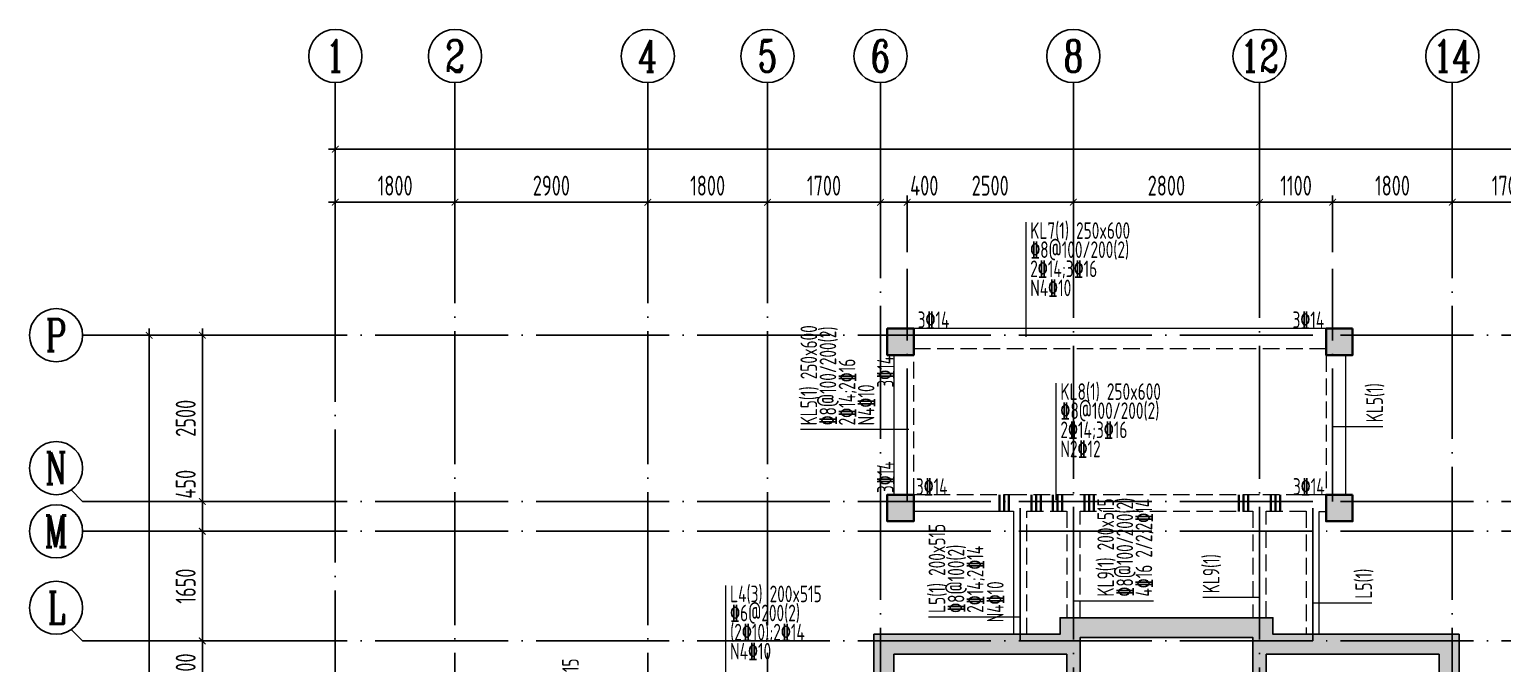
# Model space of a CAD drawing. Extents: x -668857 to 154266, y -275694 to 291306.
# Drawn here: x -114199 to -92044, y 204256 to 213796 of the extents above; entities that cross this region are included whole.
import ezdxf
from ezdxf.enums import TextEntityAlignment as Align

# ---------------------------------------------------------------- set-up
doc = ezdxf.new("R2010")
doc.units = 0
doc.header["$LTSCALE"] = 1000
doc.linetypes.add('DASH', pattern=[0.35, 0.25, -0.1])
doc.linetypes.add('DOTE', pattern=[2.42, 2, -0.2, 0.02, -0.2])
doc.layers.get('0').update_dxf_attribs({"linetype": 'CONTINUOUS'})
doc.layers.get('DEFPOINTS').update_dxf_attribs({"linetype": 'CONTINUOUS'})
for name, color, linetype in [('A-AXIS', 1, 'CONTINUOUS'), ('A-DOTE', 10, 'DOTE'), ('AXIS_NUM', 7, 'CONTINUOUS'), ('S-L主梁线', 4, 'DASH'), ('S-L梁编号', 6, 'CONTINUOUS'), ('S-L梁配筋', 7, 'CONTINUOUS'), ('S-Q墙填充', 252, 'CONTINUOUS'), ('S-Q墙实线', 6, 'CONTINUOUS'), ('S-Y一般标注', 3, 'CONTINUOUS'), ('S-Z柱填充', 252, 'CONTINUOUS'), ('S-Z柱实线', 6, 'CONTINUOUS')]:
    doc.layers.add(name, color=color, linetype=linetype)
doc.layers.add('梁附加箍筋', color=1, linetype='CONTINUOUS', lineweight=35)
doc.styles.add('TSSD_Axis', font='complex.shx', dxfattribs={"width": 0.7, "bigfont": 'hztxt.shx'})
doc.styles.add('TSSD_DIMENSION', font='Tssdeng.shx', dxfattribs={"width": 0.7, "bigfont": 'tssdchn.shx'})
doc.styles.add('TSSD_REIN', font='tssdeng.shx', dxfattribs={"width": 0.7, "height": 300, "bigfont": 'tssdchn.shx'})
doc.dimstyles.new('TSSD_100_100', dxfattribs={"dimtxt": 300, "dimasz": 100, "dimexe": 100, "dimexo": 250, "dimgap": 100, "dimtad": 1, "dimdec": 0, "dimzin": 0, "dimdsep": 46, "dimtxsty": 'TSSD_DIMENSION', "dimblk": 'ARCHTICK', "dimcen": 0, "dimdle": 100, "dimclrt": 7, "dimadec": 0, "dimazin": 0, "dimtfac": 1, "dimtdec": 0, "dimtix": 1, "dimtmove": 2, "dimatfit": 3, "dimldrblk": 'ARCHTICK', "dimfxl": 0, "dimtolj": 1, "dimtzin": 0, "dimarcsym": 0})

# ---------------------------------------------------------------- blocks, each defined once
blk = doc.blocks.new('ts_axno')
at = {"color": 0, "linetype": 'ByBlock', "lineweight": -2}
blk.add_circle((0, 0), 0.5, dxfattribs=at)
at = {"color": 0, "linetype": 'ByBlock', "lineweight": -2, "style": 'TSSD_Axis', "width": 0.7}
blk.add_attdef('A', text='', height=0.6, dxfattribs=at).set_placement((0, 0), align=Align.MIDDLE_CENTER)
blk = doc.blocks.new('_ArchTick')
at = {"color": 0, "linetype": 'ByBlock', "const_width": 0.15}
blk.add_lwpolyline([(-0.5, -0.5), (0.5, 0.5)], dxfattribs=at)
blk = doc.blocks.new('*D77')
at = {"layer": 'DEFPOINTS', "color": 0}
for p in [(6400, 22100), (4600, 21100), (6400, 21100)]:
    blk.add_point(p, dxfattribs=at)
at = {"layer": 'S-Y一般标注', "color": 0, "lineweight": -2}
for p, q in [((4600, 21350), (4600, 22200)), ((6400, 21350), (6400, 22200)), ((4500, 22100), (6500, 22100))]:
    blk.add_line(p, q, dxfattribs=at)
at = {"layer": 'S-Y一般标注', "color": 0, "lineweight": -2, "xscale": 100, "yscale": 100, "zscale": 100, "rotation": 180}
blk.add_blockref('_ArchTick', (4600, 22100), dxfattribs=at)
at = {"layer": 'S-Y一般标注', "color": 0, "lineweight": -2, "xscale": 100, "yscale": 100, "zscale": 100}
blk.add_blockref('_ArchTick', (6400, 22100), dxfattribs=at)
at = {"layer": 'S-Y一般标注', "color": 7, "insert": (5500, 22350), "char_height": 300, "attachment_point": 5, "style": 'TSSD_DIMENSION'}
blk.add_mtext('\\A1;1800', dxfattribs=at)
blk = doc.blocks.new('*D78')
at = {"layer": 'DEFPOINTS', "color": 0}
for p in [(9300, 22100), (6400, 21100), (9300, 21100)]:
    blk.add_point(p, dxfattribs=at)
at = {"layer": 'S-Y一般标注', "color": 0, "lineweight": -2}
for p, q in [((6400, 21350), (6400, 22200)), ((9300, 21350), (9300, 22200)), ((6300, 22100), (9400, 22100))]:
    blk.add_line(p, q, dxfattribs=at)
at = {"layer": 'S-Y一般标注', "color": 0, "lineweight": -2, "xscale": 100, "yscale": 100, "zscale": 100, "rotation": 180}
blk.add_blockref('_ArchTick', (6400, 22100), dxfattribs=at)
at = {"layer": 'S-Y一般标注', "color": 0, "lineweight": -2, "xscale": 100, "yscale": 100, "zscale": 100}
blk.add_blockref('_ArchTick', (9300, 22100), dxfattribs=at)
at = {"layer": 'S-Y一般标注', "color": 7, "insert": (7850, 22350), "char_height": 300, "attachment_point": 5, "style": 'TSSD_DIMENSION'}
blk.add_mtext('\\A1;2900', dxfattribs=at)
blk = doc.blocks.new('*D79')
at = {"layer": 'DEFPOINTS', "color": 0}
for p in [(11100, 22100), (9300, 21100), (11100, 21100)]:
    blk.add_point(p, dxfattribs=at)
at = {"layer": 'S-Y一般标注', "color": 0, "lineweight": -2}
for p, q in [((9300, 21350), (9300, 22200)), ((11100, 21350), (11100, 22200)), ((9200, 22100), (11200, 22100))]:
    blk.add_line(p, q, dxfattribs=at)
at = {"layer": 'S-Y一般标注', "color": 0, "lineweight": -2, "xscale": 100, "yscale": 100, "zscale": 100, "rotation": 180}
blk.add_blockref('_ArchTick', (9300, 22100), dxfattribs=at)
at = {"layer": 'S-Y一般标注', "color": 0, "lineweight": -2, "xscale": 100, "yscale": 100, "zscale": 100}
blk.add_blockref('_ArchTick', (11100, 22100), dxfattribs=at)
at = {"layer": 'S-Y一般标注', "color": 7, "insert": (10200, 22350), "char_height": 300, "attachment_point": 5, "style": 'TSSD_DIMENSION'}
blk.add_mtext('\\A1;1800', dxfattribs=at)
blk = doc.blocks.new('*D80')
at = {"layer": 'DEFPOINTS', "color": 0}
for p in [(12800, 22100), (11100, 21100), (12800, 21100)]:
    blk.add_point(p, dxfattribs=at)
at = {"layer": 'S-Y一般标注', "color": 0, "lineweight": -2}
for p, q in [((11100, 21350), (11100, 22200)), ((12800, 21350), (12800, 22200)), ((11000, 22100), (12900, 22100))]:
    blk.add_line(p, q, dxfattribs=at)
at = {"layer": 'S-Y一般标注', "color": 0, "lineweight": -2, "xscale": 100, "yscale": 100, "zscale": 100, "rotation": 180}
blk.add_blockref('_ArchTick', (11100, 22100), dxfattribs=at)
at = {"layer": 'S-Y一般标注', "color": 0, "lineweight": -2, "xscale": 100, "yscale": 100, "zscale": 100}
blk.add_blockref('_ArchTick', (12800, 22100), dxfattribs=at)
at = {"layer": 'S-Y一般标注', "color": 7, "insert": (11950, 22350), "char_height": 300, "attachment_point": 5, "style": 'TSSD_DIMENSION'}
blk.add_mtext('\\A1;1700', dxfattribs=at)
blk = doc.blocks.new('*D81')
at = {"layer": 'DEFPOINTS', "color": 0}
for p in [(13200, 22100), (12800, 21100), (13200, 21100)]:
    blk.add_point(p, dxfattribs=at)
at = {"layer": 'S-Y一般标注', "color": 0, "lineweight": -2}
for p, q in [((12800, 21350), (12800, 22200)), ((13200, 21350), (13200, 22200)), ((12700, 22100), (13300, 22100))]:
    blk.add_line(p, q, dxfattribs=at)
at = {"layer": 'S-Y一般标注', "color": 0, "lineweight": -2, "xscale": 100, "yscale": 100, "zscale": 100, "rotation": 180}
blk.add_blockref('_ArchTick', (12800, 22100), dxfattribs=at)
at = {"layer": 'S-Y一般标注', "color": 0, "lineweight": -2, "xscale": 100, "yscale": 100, "zscale": 100}
blk.add_blockref('_ArchTick', (13200, 22100), dxfattribs=at)
at = {"layer": 'S-Y一般标注', "color": 7, "insert": (13458, 22350), "char_height": 300, "attachment_point": 5, "style": 'TSSD_DIMENSION'}
blk.add_mtext('\\A1;400', dxfattribs=at)
blk = doc.blocks.new('*D82')
at = {"layer": 'DEFPOINTS', "color": 0}
for p in [(18500, 22100), (15700, 21100), (18500, 21100)]:
    blk.add_point(p, dxfattribs=at)
at = {"layer": 'S-Y一般标注', "color": 0, "lineweight": -2}
for p, q in [((15700, 21350), (15700, 22200)), ((18500, 21350), (18500, 22200)), ((15600, 22100), (18600, 22100))]:
    blk.add_line(p, q, dxfattribs=at)
at = {"layer": 'S-Y一般标注', "color": 0, "lineweight": -2, "xscale": 100, "yscale": 100, "zscale": 100, "rotation": 180}
blk.add_blockref('_ArchTick', (15700, 22100), dxfattribs=at)
at = {"layer": 'S-Y一般标注', "color": 0, "lineweight": -2, "xscale": 100, "yscale": 100, "zscale": 100}
blk.add_blockref('_ArchTick', (18500, 22100), dxfattribs=at)
at = {"layer": 'S-Y一般标注', "color": 7, "insert": (17100, 22350), "char_height": 300, "attachment_point": 5, "style": 'TSSD_DIMENSION'}
blk.add_mtext('\\A1;2800', dxfattribs=at)
blk = doc.blocks.new('*D83')
at = {"layer": 'DEFPOINTS', "color": 0}
for p in [(19600, 22100), (18500, 21100), (19600, 21100)]:
    blk.add_point(p, dxfattribs=at)
at = {"layer": 'S-Y一般标注', "color": 0, "lineweight": -2}
for p, q in [((18500, 21350), (18500, 22200)), ((19600, 21350), (19600, 22200)), ((18400, 22100), (19700, 22100))]:
    blk.add_line(p, q, dxfattribs=at)
at = {"layer": 'S-Y一般标注', "color": 0, "lineweight": -2, "xscale": 100, "yscale": 100, "zscale": 100, "rotation": 180}
blk.add_blockref('_ArchTick', (18500, 22100), dxfattribs=at)
at = {"layer": 'S-Y一般标注', "color": 0, "lineweight": -2, "xscale": 100, "yscale": 100, "zscale": 100}
blk.add_blockref('_ArchTick', (19600, 22100), dxfattribs=at)
at = {"layer": 'S-Y一般标注', "color": 7, "insert": (19050, 22350), "char_height": 300, "attachment_point": 5, "style": 'TSSD_DIMENSION'}
blk.add_mtext('\\A1;1100', dxfattribs=at)
blk = doc.blocks.new('*D84')
at = {"layer": 'DEFPOINTS', "color": 0}
for p in [(23100, 22100), (21400, 21100), (23100, 21100)]:
    blk.add_point(p, dxfattribs=at)
at = {"layer": 'S-Y一般标注', "color": 0, "lineweight": -2}
for p, q in [((21400, 21350), (21400, 22200)), ((23100, 21350), (23100, 22200)), ((21300, 22100), (23200, 22100))]:
    blk.add_line(p, q, dxfattribs=at)
at = {"layer": 'S-Y一般标注', "color": 0, "lineweight": -2, "xscale": 100, "yscale": 100, "zscale": 100, "rotation": 180}
blk.add_blockref('_ArchTick', (21400, 22100), dxfattribs=at)
at = {"layer": 'S-Y一般标注', "color": 0, "lineweight": -2, "xscale": 100, "yscale": 100, "zscale": 100}
blk.add_blockref('_ArchTick', (23100, 22100), dxfattribs=at)
at = {"layer": 'S-Y一般标注', "color": 7, "insert": (22250, 22350), "char_height": 300, "attachment_point": 5, "style": 'TSSD_DIMENSION'}
blk.add_mtext('\\A1;1700', dxfattribs=at)
blk = doc.blocks.new('*D99')
at = {"layer": 'DEFPOINTS', "color": 0}
for p in [(54600, 22900), (4600, 21100), (54600, 21100)]:
    blk.add_point(p, dxfattribs=at)
at = {"layer": 'S-Y一般标注', "color": 0, "lineweight": -2}
for p, q in [((4500, 22900), (54700, 22900)), ((4600, 21350), (4600, 23000)), ((54600, 21350), (54600, 23000))]:
    blk.add_line(p, q, dxfattribs=at)
at = {"layer": 'S-Y一般标注', "color": 0, "lineweight": -2, "xscale": 100, "yscale": 100, "zscale": 100, "rotation": 180}
blk.add_blockref('_ArchTick', (4600, 22900), dxfattribs=at)
at = {"layer": 'S-Y一般标注', "color": 0, "lineweight": -2, "xscale": 100, "yscale": 100, "zscale": 100}
blk.add_blockref('_ArchTick', (54600, 22900), dxfattribs=at)
at = {"layer": 'S-Y一般标注', "color": 7, "insert": (29600, 23150), "char_height": 300, "attachment_point": 5, "style": 'TSSD_DIMENSION'}
blk.add_mtext('\\A1;50000', dxfattribs=at)
blk = doc.blocks.new('*D106')
at = {"layer": 'DEFPOINTS', "color": 0}
for p in [(1800, 20100), (3600, 20100), (3600, 4600)]:
    blk.add_point(p, dxfattribs=at)
at = {"layer": 'S-Y一般标注', "color": 0, "lineweight": -2}
for p, q in [((1800, 4500), (1800, 20200)), ((3350, 20100), (1700, 20100)), ((3350, 4600), (1700, 4600))]:
    blk.add_line(p, q, dxfattribs=at)
at = {"layer": 'S-Y一般标注', "color": 0, "lineweight": -2, "xscale": 100, "yscale": 100, "zscale": 100}
for p, rotation in [((1800, 20100), 90), ((1800, 4600), 270)]:
    blk.add_blockref('_ArchTick', p, dxfattribs=dict(at, rotation=rotation))
at = {"layer": 'S-Y一般标注', "color": 7, "insert": (1550, 12350), "char_height": 300, "attachment_point": 5, "rotation": 90, "style": 'TSSD_DIMENSION'}
blk.add_mtext('\\A1;15500', dxfattribs=at)
blk = doc.blocks.new('*D107')
at = {"layer": 'DEFPOINTS', "color": 0}
for p in [(2600, 15500), (3600, 15500), (3600, 14700)]:
    blk.add_point(p, dxfattribs=at)
at = {"layer": 'S-Y一般标注', "color": 0, "lineweight": -2}
for p, q in [((2600, 14600), (2600, 15600)), ((3350, 15500), (2500, 15500)), ((3350, 14700), (2500, 14700))]:
    blk.add_line(p, q, dxfattribs=at)
at = {"layer": 'S-Y一般标注', "color": 0, "lineweight": -2, "xscale": 100, "yscale": 100, "zscale": 100}
for p, rotation in [((2600, 15500), 90), ((2600, 14700), 270)]:
    blk.add_blockref('_ArchTick', p, dxfattribs=dict(at, rotation=rotation))
at = {"layer": 'S-Y一般标注', "color": 7, "insert": (2350, 15100), "char_height": 300, "attachment_point": 5, "rotation": 90, "style": 'TSSD_DIMENSION'}
blk.add_mtext('\\A1;800', dxfattribs=at)
blk = doc.blocks.new('*D108')
at = {"layer": 'DEFPOINTS', "color": 0}
for p in [(2600, 17600), (3600, 17600), (3600, 17150)]:
    blk.add_point(p, dxfattribs=at)
at = {"layer": 'S-Y一般标注', "color": 0, "lineweight": -2}
for p, q in [((3350, 17600), (2500, 17600)), ((2600, 17050), (2600, 17700)), ((3350, 17150), (2500, 17150))]:
    blk.add_line(p, q, dxfattribs=at)
at = {"layer": 'S-Y一般标注', "color": 0, "lineweight": -2, "xscale": 100, "yscale": 100, "zscale": 100}
for p, rotation in [((2600, 17600), 90), ((2600, 17150), 270)]:
    blk.add_blockref('_ArchTick', p, dxfattribs=dict(at, rotation=rotation))
at = {"layer": 'S-Y一般标注', "color": 7, "insert": (2350, 17858), "char_height": 300, "attachment_point": 5, "rotation": 90, "style": 'TSSD_DIMENSION'}
blk.add_mtext('\\A1;450', dxfattribs=at)
blk = doc.blocks.new('*D109')
at = {"layer": 'DEFPOINTS', "color": 0}
for p in [(2600, 20100), (3600, 20100), (3600, 17600)]:
    blk.add_point(p, dxfattribs=at)
at = {"layer": 'S-Y一般标注', "color": 0, "lineweight": -2}
for p, q in [((2600, 17500), (2600, 20200)), ((3350, 20100), (2500, 20100)), ((3350, 17600), (2500, 17600))]:
    blk.add_line(p, q, dxfattribs=at)
at = {"layer": 'S-Y一般标注', "color": 0, "lineweight": -2, "xscale": 100, "yscale": 100, "zscale": 100}
for p, rotation in [((2600, 20100), 90), ((2600, 17600), 270)]:
    blk.add_blockref('_ArchTick', p, dxfattribs=dict(at, rotation=rotation))
at = {"layer": 'S-Y一般标注', "color": 7, "insert": (2350, 18850), "char_height": 300, "attachment_point": 5, "rotation": 90, "style": 'TSSD_DIMENSION'}
blk.add_mtext('\\A1;2500', dxfattribs=at)
blk = doc.blocks.new('*D112')
at = {"layer": 'DEFPOINTS', "color": 0}
for p in [(15700, 22100), (13200, 21100), (15700, 21100)]:
    blk.add_point(p, dxfattribs=at)
at = {"layer": 'S-Y一般标注', "color": 0, "lineweight": -2}
for p, q in [((13200, 21350), (13200, 22200)), ((15700, 21350), (15700, 22200)), ((13100, 22100), (15800, 22100))]:
    blk.add_line(p, q, dxfattribs=at)
at = {"layer": 'S-Y一般标注', "color": 0, "lineweight": -2, "xscale": 100, "yscale": 100, "zscale": 100, "rotation": 180}
blk.add_blockref('_ArchTick', (13200, 22100), dxfattribs=at)
at = {"layer": 'S-Y一般标注', "color": 0, "lineweight": -2, "xscale": 100, "yscale": 100, "zscale": 100}
blk.add_blockref('_ArchTick', (15700, 22100), dxfattribs=at)
at = {"layer": 'S-Y一般标注', "color": 7, "insert": (14450, 22350), "char_height": 300, "attachment_point": 5, "style": 'TSSD_DIMENSION'}
blk.add_mtext('\\A1;2500', dxfattribs=at)
blk = doc.blocks.new('*D113')
at = {"layer": 'DEFPOINTS', "color": 0}
for p in [(21400, 22100), (19600, 21100), (21400, 21100)]:
    blk.add_point(p, dxfattribs=at)
at = {"layer": 'S-Y一般标注', "color": 0, "lineweight": -2}
for p, q in [((19600, 21350), (19600, 22200)), ((21400, 21350), (21400, 22200)), ((19500, 22100), (21500, 22100))]:
    blk.add_line(p, q, dxfattribs=at)
at = {"layer": 'S-Y一般标注', "color": 0, "lineweight": -2, "xscale": 100, "yscale": 100, "zscale": 100, "rotation": 180}
blk.add_blockref('_ArchTick', (19600, 22100), dxfattribs=at)
at = {"layer": 'S-Y一般标注', "color": 0, "lineweight": -2, "xscale": 100, "yscale": 100, "zscale": 100}
blk.add_blockref('_ArchTick', (21400, 22100), dxfattribs=at)
at = {"layer": 'S-Y一般标注', "color": 7, "insert": (20500, 22350), "char_height": 300, "attachment_point": 5, "style": 'TSSD_DIMENSION'}
blk.add_mtext('\\A1;1800', dxfattribs=at)
blk = doc.blocks.new('*D146')
at = {"layer": 'DEFPOINTS', "color": 0}
for p in [(2600, 17150), (3600, 17150), (3600, 15500)]:
    blk.add_point(p, dxfattribs=at)
at = {"layer": 'S-Y一般标注', "color": 0, "lineweight": -2}
for p, q in [((3350, 17150), (2500, 17150)), ((2600, 15400), (2600, 17250)), ((3350, 15500), (2500, 15500))]:
    blk.add_line(p, q, dxfattribs=at)
at = {"layer": 'S-Y一般标注', "color": 0, "lineweight": -2, "xscale": 100, "yscale": 100, "zscale": 100}
for p, rotation in [((2600, 17150), 90), ((2600, 15500), 270)]:
    blk.add_blockref('_ArchTick', p, dxfattribs=dict(at, rotation=rotation))
at = {"layer": 'S-Y一般标注', "color": 7, "insert": (2350, 16325), "char_height": 300, "attachment_point": 5, "rotation": 90, "style": 'TSSD_DIMENSION'}
blk.add_mtext('\\A1;1650', dxfattribs=at)
blk = doc.blocks.new('20210807.15313460')
at = {"layer": 'S-Q墙填充', "ltscale": 0.5}
h = blk.add_hatch(dxfattribs=at)
h.set_pattern_fill('ARMORED', color=252, scale=30, style=0)
h.set_pattern_definition([(50, (11951.9, 28771.39), (215.17805, -18.82564), [22.5, -247.5]), (355, (11951.9, 28771.4), (-41.6254, 225.65764), [18, -198]), (100.4514, (11969.82, 28769.82), (173.5528, 206.83186), [19.12206, -210.34263]), (46.1842, (11951.9, 28831.4), (320.1723, -49.6557), [33.75, -371.25]), (96.6356, (11978.57, 28827.25), (280.3988, 292.2354), [28.6831, -315.5139]), (351.1842, (11951.9, 28831.4), (280.3986, 292.2356), [27, -297]), (21, (11981.9, 28816.39), (179.07212, -120.78567), [22.5, -247.5]), (326, (11981.9, 28816.4), (72.9946, 217.545), [18, -198]), (71.4514, (11996.82, 28806.32), (252.0668, 96.75915), [19.12206, -210.34263]), (37.5, (11951.89, 28771.39), (3.647957, 99.868156), [0, -195.6, 0, -201, 0, -198.75]), (7.5, (11951.89, 28771.39), (78.92086, 118.32351), [0, -114.6, 0, -191.1, 0, -75.75]), (327.5, (11884.99, 28771.39), (160.14673, -6.76646), [0, -75, 0, -234, 0, -310.5]), (317.5, (11855, 28771.39), (174.95585, 30.0315), [0, -97.5, 0, -155.4, 0, -220.5]), (45, (11951.9, 28771.39), (-106.06602, 106.06602), [])])
h.paths.add_polyline_path([(111116, 66140), (109616, 66140), (109216, 66140), (106316, 66140), (105866, 66140), (104966, 66140), (104516, 66140), (102916, 66140), (102916, 67040), (102916, 67940), (102366, 67940), (100716, 67940), (100116, 67942), (100115, 68190), (96916, 68190), (96916, 67940), (96316, 67940), (94716, 67940), (94116, 67940), (94116, 67040), (94116, 66140), (81316, 66140), (80866, 66140), (79966, 66140), (79516, 66140), (77916, 66140), (77916, 67040), (77916, 67940), (77366, 67940), (75715, 67940), (75116, 67940), (75116, 68190), (71916, 68190), (71916, 67940), (71316, 67940), (69716, 67940), (69116, 67940), (69116, 67040), (69116, 66140), (60916, 66140), (60916, 63240), (60916, 60640), (60916, 58640), (63616, 58640), (70116, 58639), (70116, 57440), (71166, 57440), (73516, 57440), (75866, 57440), (76916, 57440), (76916, 58640), (82516, 58640), (83416, 58640), (86016, 58640), (88616, 58640), (89516, 58640), (95216, 58640), (95216, 57440), (96166, 57440), (98516, 57440), (100866, 57440), (101816, 57440), (101816, 58640), (107516, 58640), (108416, 58640), (111116, 58640)])
h.paths.add_polyline_path([(64616, 58940), (64616, 60290), (64416, 60290), (64416, 58940), (63616, 58940), (61216, 58940), (61216, 60640), (61216, 63140), (61816, 63140), (61816, 63340), (61216, 63340), (61216, 65840), (61516, 65840), (62416, 65840), (62716, 65840), (62716, 65290), (62916, 65290), (62916, 65840), (65616, 65840), (65616, 63140), (65816, 63140), (65816, 65840), (66166, 65840), (67066, 65840), (67416, 65840), (67416, 65140), (67616, 65140), (67616, 65840), (69416, 65840), (69416, 67040), (69416, 67640), (69716, 67640), (71316, 67640), (72016, 67640), (72016, 66540), (72216, 66540), (72216, 67840), (72216, 67890), (74816, 67890), (74816, 67840), (74816, 66540), (75016, 66540), (75016, 67640), (75715, 67640), (77366, 67640), (77616, 67640), (77616, 67040), (77616, 65840), (79416, 65840), (79416, 65140), (79616, 65140), (79616, 65840), (79966, 65840), (80866, 65840), (81216, 65840), (81216, 63140), (81416, 63140), (81416, 65840), (84116, 65840), (84116, 63140), (84316, 63140), (84316, 65840), (84616, 65840), (85616, 65840), (85916, 65840), (85916, 65840), (86116, 65840), (86116, 65840), (86416, 65840), (87416, 65840), (87716, 65840), (87716, 63139), (87916, 63139), (87916, 65840), (90616, 65840), (90616, 63140), (90816, 63140), (90816, 65840), (91166, 65840), (92066, 65840), (92416, 65840), (92416, 65140), (92616, 65140), (92616, 65840), (94416, 65840), (94416, 67040), (94416, 67640), (94716, 67640), (96316, 67640), (97016, 67640), (97016, 66540), (97216, 66540), (97216, 67890), (99816, 67890), (99816, 66540), (100016, 66540), (100016, 67640), (100716, 67640), (102366, 67640), (102616, 67640), (102616, 67040), (102616, 65840), (104416, 65840), (104416, 65140), (104616, 65140), (104616, 65840), (104966, 65840), (105866, 65840), (106216, 65840), (106216, 63140), (106416, 63140), (106416, 65840), (109116, 65840), (109116, 65290), (109316, 65290), (109316, 65840), (109616, 65840), (110516, 65840), (110816, 65840), (110816, 63340), (110216, 63340), (110216, 63140), (110816, 63140), (110816, 60640), (110816, 58940), (108416, 58940), (107616, 58940), (107616, 60290), (107416, 60290), (107416, 58940), (101816, 58940), (101816, 59090), (101516, 59090), (101516, 58740), (101516, 57740), (100866, 57740), (98516, 57740), (96166, 57740), (95516, 57740), (95516, 58740), (95516, 59090), (95216, 59090), (95216, 58940), (89616, 58940), (89616, 60290), (89416, 60290), (89416, 58940), (88616, 58940), (86016, 58940), (83416, 58940), (82616, 58940), (82616, 60290), (82416, 60290), (82416, 58940), (76916, 58939), (76916, 59090), (76616, 59090), (76616, 58739), (76616, 57740), (75866, 57740), (73516, 57740), (71166, 57740), (70416, 57740), (70416, 58739), (70416, 59090), (70116, 59090), (70116, 58939)], flags=16)
at = {"layer": 'S-Z柱填充'}
for points in [[(69716, 72540), (69316, 72540), (69316, 72140), (69716, 72140)], [(76316, 72540), (75916, 72540), (75916, 72140), (76316, 72140)], [(69716, 70040), (69316, 70040), (69316, 69640), (69716, 69640)], [(76316, 70040), (75916, 70040), (75916, 69640), (76316, 69640)]]:
    blk.add_hatch(color=256, dxfattribs=at).paths.add_polyline_path(points)
at = {"layer": 'S-L主梁线', "linetype": 'ByBlock', "lineweight": 18}
for p, q in [((75916, 72539), (69716, 72540)), ((69416, 72140), (69416, 70040)), ((76216, 70040), (76216, 72140)), ((69716, 69790), (71215, 69790)), ((71215, 69790), (71215, 67940)), ((75815, 67940), (75815, 69787))]:
    blk.add_line(p, q, dxfattribs=at)
at = {"layer": 'S-L主梁线', "linetype": 'DASH', "lineweight": 18}
for p, q in [((69716, 72240), (75916, 72239)), ((69716, 70040), (69716, 72140)), ((75916, 72140), (75916, 70040)), ((71315, 70040), (69716, 70040)), ((72116, 70040), (71315, 70040)), ((74915, 70040), (72116, 70040)), ((75916, 70040), (74915, 70040)), ((71415, 67940), (71415, 69790)), ((71415, 69790), (72016, 69790)), ((72016, 69790), (72016, 68190)), ((72216, 68190), (72216, 69790)), ((72216, 69790), (74815, 69790)), ((74815, 69790), (74816, 68190)), ((75016, 68190), (75015, 69790)), ((75015, 69790), (75615, 69790)), ((75615, 69790), (75615, 67940))]:
    blk.add_line(p, q, dxfattribs=at)
blk.add_lwpolyline([(75815, 69787), (75916, 69787)], dxfattribs=at)
at = {"layer": 'S-Q墙实线'}
for points in [[(79516, 66140), (77916, 66140), (77916, 67940), (75116, 67940), (75116, 68190), (71916, 68190), (71916, 67940), (69116, 67940), (69116, 66140), (60916, 66140), (60916, 58640), (70116, 58639), (70116, 57440), (70966, 57440), (73516, 57440), (76066, 57440), (76916, 57440), (76916, 58640), (95216, 58640)], [(69416, 65840), (69416, 67640), (72016, 67640), (72016, 66540)], [(72216, 66540), (72216, 67840), (72216, 67890), (74816, 67890), (74816, 67840), (74816, 66540)], [(75016, 66540), (75016, 67640), (77616, 67640), (77616, 65840)]]:
    blk.add_lwpolyline(points, dxfattribs=at)
at = {"layer": 'S-Z柱实线', "lineweight": 35}
for points in [[(69716, 72540), (69316, 72540), (69316, 72140), (69716, 72140)], [(76316, 72540), (75916, 72540), (75916, 72140), (76316, 72140)], [(69716, 70040), (69316, 70040), (69316, 69640), (69716, 69640)], [(76316, 70040), (75916, 70040), (75916, 69640), (76316, 69640)]]:
    blk.add_lwpolyline(points, close=True, dxfattribs=at)
blk = doc.blocks.new('20210726.16350016')
at = {"layer": 'A-AXIS'}
for p, q in [((4600, 21100), (4600, 23900)), ((6400, 21100), (6400, 23900)), ((9300, 21100), (9300, 23900)), ((11100, 21100), (11100, 23900)), ((12800, 21100), (12800, 23900)), ((15700, 21100), (15700, 23900)), ((18500, 21100), (18500, 23900)), ((21400, 21100), (21400, 23900)), ((3600, 20100), (800, 20100)), ((800, 17600), (628.4, 17771.7)), ((3600, 17600), (800, 17600)), ((3600, 17150), (800, 17150)), ((800, 15500), (628.4, 15671.7)), ((3600, 15500), (800, 15500))]:
    blk.add_line(p, q, dxfattribs=at)
at = {"layer": 'A-DOTE'}
for p, q in [((4600, 21100), (4600, 3600)), ((6400, 10900), (6400, 21100)), ((9300, 10900), (9300, 21100)), ((11100, 10900), (11100, 21100)), ((12800, 13700), (12800, 21100)), ((13200, 17600), (13200, 21100)), ((15700, 13100.3), (15700, 21100)), ((18500, 13100.3), (18500, 21100)), ((19600, 17600), (19600, 21100)), ((21400, 13700), (21400, 21100)), ((55600, 20100), (3600, 20100)), ((55600, 17600), (3600, 17600)), ((14900, 15500), (14900, 17600)), ((19300, 15500), (19300, 17600)), ((55600, 17150), (3600, 17150)), ((55600, 15500), (3600, 15500))]:
    blk.add_line(p, q, dxfattribs=at)
at = {"layer": 'A-AXIS'}
ref = blk.add_blockref('ts_axno', (4600, 24300), dxfattribs=dict(at, xscale=800, yscale=800, zscale=800))
ref.add_attrib('1', '1', dxfattribs={"layer": 'AXIS_NUM', "height": 480, "style": 'TSSD_Axis', "width": 0.7}).set_placement((4600, 24300), align=Align.MIDDLE_CENTER)
ref = blk.add_blockref('ts_axno', (6400, 24300), dxfattribs=dict(at, xscale=800, yscale=800, zscale=800))
ref.add_attrib('2', '2', dxfattribs={"layer": 'AXIS_NUM', "height": 480, "style": 'TSSD_Axis', "width": 0.7}).set_placement((6400, 24300), align=Align.MIDDLE_CENTER)
ref = blk.add_blockref('ts_axno', (9300, 24300), dxfattribs=dict(at, xscale=800, yscale=800, zscale=800))
ref.add_attrib('3', '4', dxfattribs={"layer": 'AXIS_NUM', "height": 480, "style": 'TSSD_Axis', "width": 0.7}).set_placement((9300, 24300), align=Align.MIDDLE_CENTER)
ref = blk.add_blockref('ts_axno', (11100, 24300), dxfattribs=dict(at, xscale=800, yscale=800, zscale=800))
ref.add_attrib('4', '5', dxfattribs={"layer": 'AXIS_NUM', "height": 480, "style": 'TSSD_Axis', "width": 0.7}).set_placement((11100, 24300), align=Align.MIDDLE_CENTER)
ref = blk.add_blockref('ts_axno', (12800, 24300), dxfattribs=dict(at, xscale=800, yscale=800, zscale=800))
ref.add_attrib('5', '6', dxfattribs={"layer": 'AXIS_NUM', "height": 480, "style": 'TSSD_Axis', "width": 0.7}).set_placement((12800, 24300), align=Align.MIDDLE_CENTER)
ref = blk.add_blockref('ts_axno', (15700, 24300), dxfattribs=dict(at, xscale=800, yscale=800, zscale=800))
ref.add_attrib('6', '8', dxfattribs={"layer": 'AXIS_NUM', "height": 480, "style": 'TSSD_Axis', "width": 0.7}).set_placement((15700, 24300), align=Align.MIDDLE_CENTER)
ref = blk.add_blockref('ts_axno', (18500, 24300), dxfattribs=dict(at, xscale=800, yscale=800, zscale=800))
ref.add_attrib('7', '12', dxfattribs={"layer": 'AXIS_NUM', "height": 480, "style": 'TSSD_Axis', "width": 0.7}).set_placement((18500, 24300), align=Align.MIDDLE_CENTER)
ref = blk.add_blockref('ts_axno', (21400, 24300), dxfattribs=dict(at, xscale=800, yscale=800, zscale=800))
ref.add_attrib('8', '14', dxfattribs={"layer": 'AXIS_NUM', "height": 480, "style": 'TSSD_Axis', "width": 0.7}).set_placement((21400, 24300), align=Align.MIDDLE_CENTER)
ref = blk.add_blockref('ts_axno', (400, 20100), dxfattribs=dict(at, xscale=800, yscale=800, zscale=800))
ref.add_attrib('G', 'P', dxfattribs={"layer": 'AXIS_NUM', "height": 480, "style": 'TSSD_Axis', "width": 0.7}).set_placement((400, 20100), align=Align.MIDDLE_CENTER)
ref = blk.add_blockref('ts_axno', (400, 18100), dxfattribs=dict(at, xscale=800, yscale=800, zscale=800))
ref.add_attrib('G', 'N', dxfattribs={"layer": 'AXIS_NUM', "height": 480, "style": 'TSSD_Axis', "width": 0.7}).set_placement((400, 18100), align=Align.MIDDLE_CENTER)
ref = blk.add_blockref('ts_axno', (400, 17150), dxfattribs=dict(at, xscale=800, yscale=800, zscale=800))
ref.add_attrib('G', 'M', dxfattribs={"layer": 'AXIS_NUM', "height": 480, "style": 'TSSD_Axis', "width": 0.7}).set_placement((400, 17150), align=Align.MIDDLE_CENTER)
ref = blk.add_blockref('ts_axno', (400, 16000), dxfattribs=dict(at, xscale=800, yscale=800, zscale=800))
ref.add_attrib('G', 'L', dxfattribs={"layer": 'AXIS_NUM', "height": 480, "style": 'TSSD_Axis', "width": 0.7}).set_placement((400, 16000), align=Align.MIDDLE_CENTER)
at = {"layer": 'S-Y一般标注'}
for base, p1, p2, picture, middle in [((54600, 22900), (4600, 21100), (54600, 21100), '*D99', (29600, 23150)), ((6400, 22100), (4600, 21100), (6400, 21100), '*D77', (5500, 22350)), ((9300, 22100), (6400, 21100), (9300, 21100), '*D78', (7850, 22350)), ((11100, 22100), (9300, 21100), (11100, 21100), '*D79', (10200, 22350)), ((12800, 22100), (11100, 21100), (12800, 21100), '*D80', (11950, 22350)), ((15700, 22100), (13200, 21100), (15700, 21100), '*D112', (14450, 22350)), ((18500, 22100), (15700, 21100), (18500, 21100), '*D82', (17100, 22350)), ((19600, 22100), (18500, 21100), (19600, 21100), '*D83', (19050, 22350)), ((21400, 22100), (19600, 21100), (21400, 21100), '*D113', (20500, 22350)), ((23100, 22100), (21400, 21100), (23100, 21100), '*D84', (22250, 22350))]:
    dim = blk.add_linear_dim(base=base, p1=p1, p2=p2, dimstyle='TSSD_100_100', dxfattribs=at)
    dim.commit()
    dim.dimension.update_dxf_attribs({"geometry": picture, "text_midpoint": middle})
dim = blk.add_linear_dim(base=(13200, 22100), p1=(12800, 21100), p2=(13200, 21100), dimstyle='TSSD_100_100', dxfattribs=at)
dim.commit()
dim.dimension.update_dxf_attribs({"geometry": '*D81', "text_midpoint": (13458.1, 22350), "dimtype": 160})
for base, p1, p2, picture, middle in [((1800, 20100), (3600, 4600), (3600, 20100), '*D106', (1550, 12350)), ((2600, 20100), (3600, 17600), (3600, 20100), '*D109', (2350, 18850)), ((2600, 17150), (3600, 15500), (3600, 17150), '*D146', (2350, 16325)), ((2600, 15500), (3600, 14700), (3600, 15500), '*D107', (2350, 15100))]:
    dim = blk.add_linear_dim(base=base, p1=p1, p2=p2, angle=90, dimstyle='TSSD_100_100', dxfattribs=at)
    dim.commit()
    dim.dimension.update_dxf_attribs({"geometry": picture, "text_midpoint": middle})
dim = blk.add_linear_dim(base=(2600, 17600), p1=(3600, 17150), p2=(3600, 17600), angle=90, dimstyle='TSSD_100_100', dxfattribs=at)
dim.commit()
dim.dimension.update_dxf_attribs({"geometry": '*D108', "text_midpoint": (2350, 17858.1), "dimtype": 160})

msp = doc.modelspace()

# ---------------------------------------------------------------- linework, layer by layer
at = {"layer": 'S-L梁编号', "lineweight": 18}
for p, q in [((-99210.2, 209170.97), (-99210.2, 210895.35)), ((-98756.22, 206721.1), (-98756.22, 208472.98)), ((-94598.55, 207823.57), (-93843.09, 207823.57)), ((-100974.29, 207776.25), (-102602.96, 207776.25)), ((-103723.62, 203795.97), (-103723.62, 205429.29)), ((-98499.29, 205201.06), (-97293.75, 205201.06)), ((-95699.81, 205250.51), (-96551.27, 205250.51)), ((-94899.65, 205171.19), (-94009.4, 205171.19)), ((-99299.45, 204956.29), (-100675.88, 204956.29))]:
    msp.add_line(p, q, dxfattribs=at)
at = {"layer": '梁附加箍筋', "lineweight": 35}
for p, q in [((-99609.76, 206545.96), (-99609.77, 206795.96)), ((-99539.76, 206545.96), (-99539.77, 206795.96)), ((-99469.76, 206545.96), (-99469.77, 206795.96)), ((-99129.76, 206545.97), (-99129.77, 206795.97)), ((-99059.76, 206545.97), (-99059.77, 206795.97)), ((-98989.76, 206545.97), (-98989.77, 206795.97)), ((-98809.28, 206545.98), (-98809.28, 206795.98)), ((-98739.28, 206545.98), (-98739.28, 206795.98)), ((-98669.28, 206545.98), (-98669.28, 206795.98)), ((-98329.28, 206545.99), (-98329.28, 206795.99)), ((-98259.28, 206545.99), (-98259.28, 206795.99)), ((-98189.28, 206545.99), (-98189.28, 206795.99)), ((-96009.98, 206546.04), (-96009.99, 206796.04)), ((-95939.98, 206546.04), (-95939.99, 206796.04)), ((-95869.98, 206546.04), (-95869.99, 206796.04)), ((-95529.98, 206546.05), (-95529.99, 206796.05)), ((-95459.98, 206546.05), (-95459.99, 206796.05)), ((-95389.98, 206546.06), (-95389.99, 206796.06))]:
    msp.add_line(p, q, dxfattribs=at)

# ---------------------------------------------------------------- block references
at = {"layer": 'A-DOTE'}
msp.add_blockref('20210726.16350016', (-114199.28, 189095.92), dxfattribs=at)
at = {"layer": 'S-Q墙填充'}
msp.add_blockref('20210807.15313460', (-170614.93, 136756.4), dxfattribs=at)

# ---------------------------------------------------------------- texts
at = {"layer": 'S-L梁编号', "color": 6, "style": 'TSSD_REIN', "width": 0.7}
for s, p in [('KL7(1) 250x600', (-99147.7, 210645.35)), ('KL8(1) 250x600', (-98693.72, 208222.98)), ('L4(3) 200x515', (-103661.12, 205179.29))]:
    msp.add_text(s, height=250, dxfattribs=at).set_placement(p)
for s, p in [('KL5(1) 250x600', (-102352.96, 207838.75)), ('KL5(1)', (-93843.09, 207886.07)), ('KL9(1) 200x515', (-97887.98, 205263.56)), ('L5(1) 200x515', (-100425.88, 205018.79)), ('KL9(1)', (-96301.27, 205313.01)), ('L5(1)', (-94009.4, 205233.69)), ('XL2 200x515', (-105938.04, 203058.42))]:
    msp.add_text(s, height=250, rotation=90, dxfattribs=at).set_placement(p)
at = {"layer": 'S-L梁配筋', "color": 7, "style": 'TSSD_REIN', "width": 0.7}
for s, p in [('%%1328@100/200(2)', (-99147.7, 210357.85)), ('2%%13214;3%%13216', (-99147.7, 210070.35)), ('N4%%13210', (-99147.7, 209782.85)), ('%%1328@100/200(2)', (-98693.72, 207935.48)), ('2%%13214;3%%13216', (-98693.72, 207647.98)), ('N2%%13212', (-98693.72, 207360.48)), ('3%%13214', (-100867.4, 206793.54)), ('%%1326@200(2)', (-103661.12, 204891.79)), ('(2%%13210);2%%13214', (-103661.12, 204604.29)), ('N4%%13210', (-103661.12, 204316.79))]:
    msp.add_text(s, height=250, dxfattribs=at).set_placement(p)
for s, rotation, p in [('3%%13214', 360, (-100840.33, 209302.98)), ('%%1328@100/200(2)', 90, (-102065.46, 207838.75)), ('2%%13214;2%%13216', 90, (-101777.96, 207838.75)), ('N4%%13210', 90, (-101490.46, 207838.75)), ('3%%13214', 90, (-101200.83, 206821.39)), ('%%1328@100/200(2)', 90, (-97600.48, 205263.56)), ('4%%13216 2/2;2%%13214', 90, (-97312.98, 205263.56)), ('%%1328@100(2)', 90, (-100138.38, 205018.79)), ('2%%13214;2%%13214', 90, (-99850.88, 205018.79)), ('N4%%13210', 90, (-99548.1, 204876.24))]:
    msp.add_text(s, height=250, rotation=rotation, dxfattribs=at).set_placement(p)
for rotation, p in [(360, (-94726.19, 209302.98)), (90, (-101200.83, 208884.61))]:
    msp.add_text('3%%13214', height=250, rotation=rotation, dxfattribs=at).set_placement(p, align=Align.RIGHT)
msp.add_text('3%%13214', height=250, dxfattribs=at).set_placement((-94720.11, 206794.68), align=Align.RIGHT)

doc.saveas('drawing.dxf')
